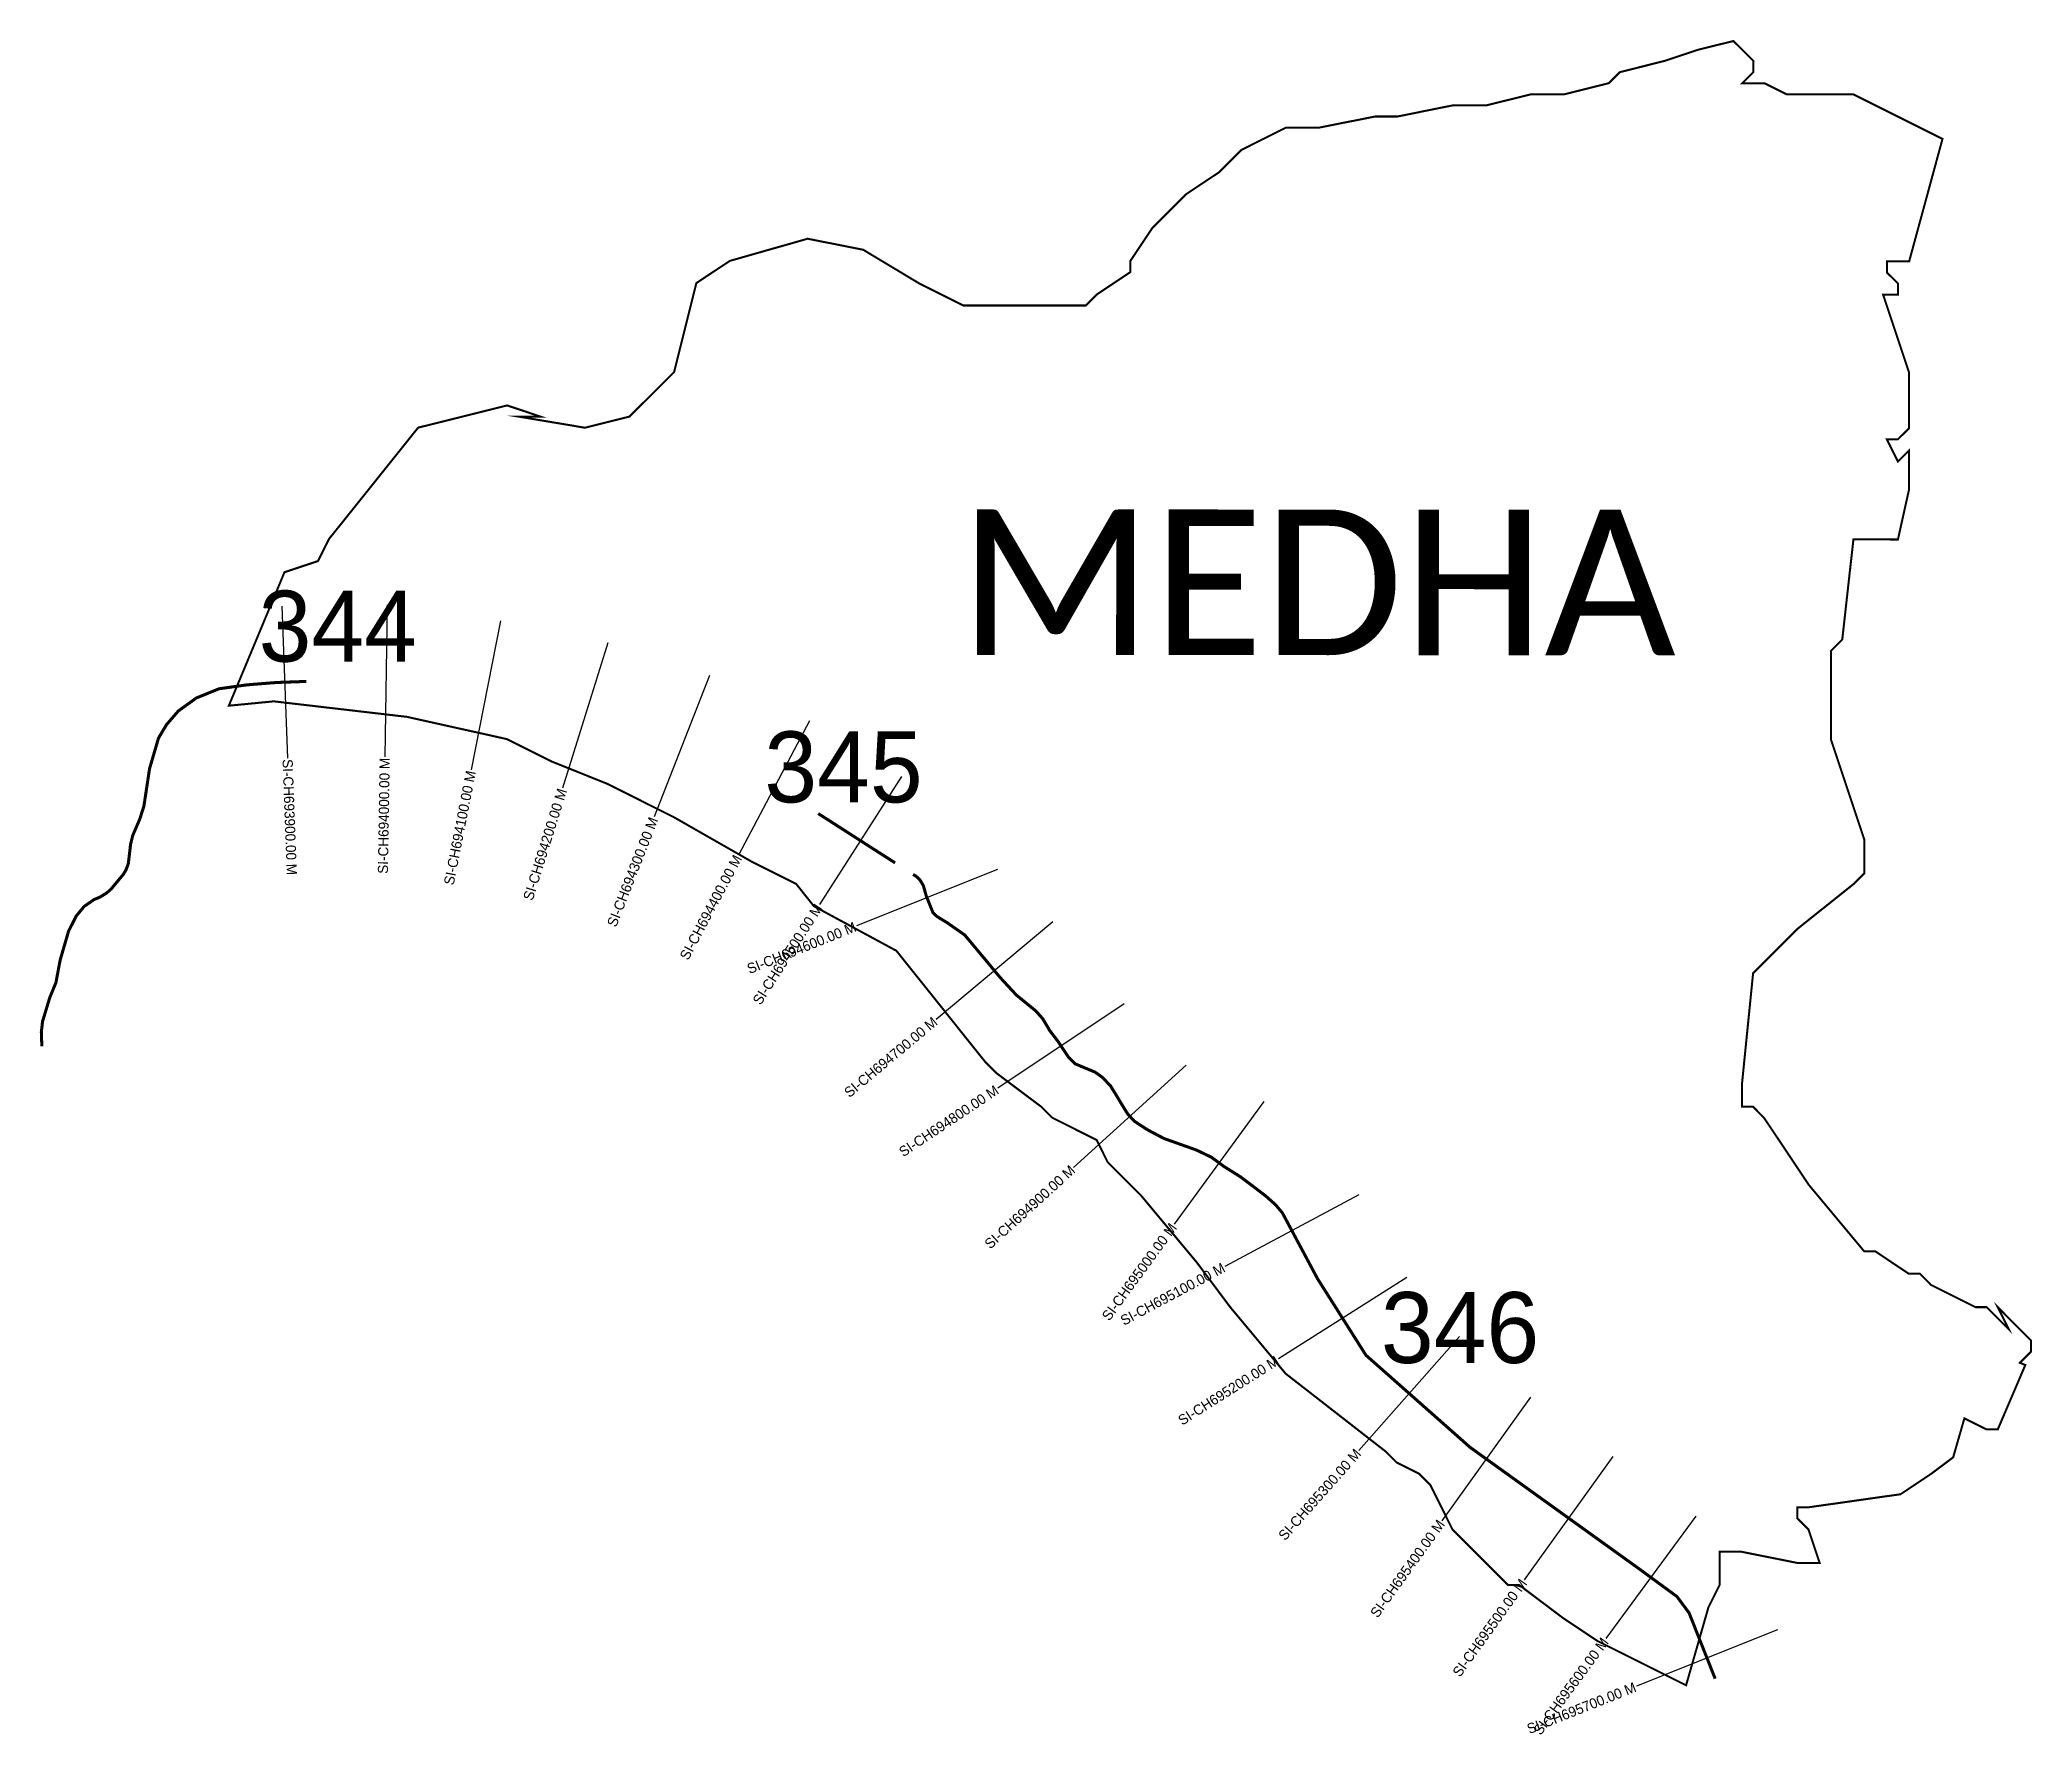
# Model space of a CAD drawing. Header units: metres. Extents: x 342980 to 344946, y 1761562 to 1763235.
import ezdxf
from ezdxf.enums import TextEntityAlignment as Align

# ---------------------------------------------------------------- set-up
doc = ezdxf.new("R2010")
doc.units = ezdxf.units.M
for name, color, linetype in [('CS', 134, 'Continuous'), ('CSMark', 6, 'Continuous'), ('NATURALLY PROTECTED', 3, 'Continuous'), ('VILLAGE NAME', 250, 'Continuous')]:
    doc.layers.add(name, color=color, linetype=linetype)

msp = doc.modelspace()

# ---------------------------------------------------------------- linework, layer by layer
at = {"color": 6, "const_width": 2}
msp.add_lwpolyline([(343166.7, 1762577.5), (343221.6, 1762709.2), (343254.6, 1762720.2), (343265.6, 1762742.1), (343353.5, 1762851.9), (343441.3, 1762873.8), (343474.2, 1762862.8), (343452.3, 1762862.8), (343518.1, 1762851.8), (343562, 1762862.8), (343606, 1762906.7), (343627.3, 1762991.9), (343628, 1762994.5), (343660.9, 1763016.4), (343737.8, 1763038.3), (343792.6, 1763027.4), (343847.5, 1762994.4), (343891.4, 1762972.4), (344012.2, 1762972.4), (344023.2, 1762983.4), (344056.1, 1763005.3), (344056.1, 1763016.3), (344078.1, 1763049.2), (344111, 1763082.1), (344144, 1763104.1), (344165.9, 1763126), (344209.8, 1763148), (344242.8, 1763148), (344297.7, 1763158.9), (344319.6, 1763158.9), (344374.5, 1763169.9), (344407.5, 1763169.9), (344451.4, 1763180.8), (344484.3, 1763180.8), (344528.2, 1763191.8), (344539.2, 1763202.7), (344583.1, 1763213.7), (344616.1, 1763224.7), (344651.2, 1763233.4), (344671, 1763213.7), (344670.9, 1763202.7), (344659.9, 1763191.7), (344681.9, 1763191.7), (344703.9, 1763180.7), (344769.7, 1763180.7), (344857.5, 1763136.8), (344824.6, 1763016), (344802.6, 1763016), (344802.6, 1763005), (344813.6, 1762994.1), (344813.6, 1762983.1), (344798.9, 1762983.1), (344824.5, 1762906.2), (344824.5, 1762851.3), (344813.5, 1762840.4), (344802.5, 1762840.4), (344813.5, 1762818.4), (344824.5, 1762829.4), (344824.5, 1762791), (344813.5, 1762741.5), (344769.6, 1762741.6), (344758.6, 1762642.8), (344747.6, 1762631.8), (344747.5, 1762544), (344780.4, 1762445.1), (344780.4, 1762412.2), (344769.5, 1762401.3), (344714.5, 1762357.4), (344670.6, 1762313.5), (344659.6, 1762203.7), (344659.6, 1762181.7), (344670.6, 1762181.7), (344681.5, 1762170.7), (344725.4, 1762104.9), (344780.3, 1762039), (344791.3, 1762039), (344824.2, 1762017), (344835.2, 1762017), (344846.1, 1762006), (344890.1, 1761984), (344901, 1761984), (344923, 1761962.1), (344912, 1761984), (344944.9, 1761951), (344944.9, 1761940.1), (344933.9, 1761929.1), (344939.2, 1761926.9), (344912, 1761863.3), (344901, 1761863.3), (344879.1, 1761874.3), (344868, 1761835.8), (344846.1, 1761819.4), (344816.1, 1761799.4), (344725.3, 1761786.5), (344714.3, 1761786.5), (344714.3, 1761775.5), (344725.3, 1761764.6), (344736.3, 1761731.6), (344714.3, 1761731.6), (344659.4, 1761742.6), (344637.5, 1761742.6), (344637.5, 1761709.7), (344626.5, 1761687.7), (344604.5, 1761610.9), (344526.7, 1761649.8), (344516.7, 1761654.8), (344483.7, 1761676.8), (344439.9, 1761709.8), (344428.9, 1761709.8), (344374, 1761764.7), (344352.1, 1761808.6), (344341.1, 1761819.6), (344319.1, 1761830.6), (344308.2, 1761841.5), (344209.4, 1761918.4), (344154.5, 1761984.3), (344121.6, 1762028.3), (344066.8, 1762094.1), (344033.8, 1762127.1), (344022.9, 1762149), (343979, 1762171), (343968, 1762182), (343924.1, 1762214.9), (343913.1, 1762225.9), (343825.3, 1762335.7), (343743.9, 1762379.7), (343726.5, 1762401.6), (343682.6, 1762423.6), (343605.8, 1762467.5), (343539.9, 1762500.5), (343485.1, 1762522.5), (343441.2, 1762544.5), (343342.4, 1762566.5), (343211.1, 1762581.8), (343166.7, 1762577.5)], dxfattribs=at)
at = {"layer": 'CS'}
for p, q in [((343322.9, 1762677.1), (343320.5, 1762527.1)), ((343218.9, 1762675.7), (343224.6, 1762525.8)), ((343434.8, 1762661.3), (343405.9, 1762514.2)), ((343540.7, 1762639.4), (343496, 1762496.2)), ((343641, 1762607.3), (343586.2, 1762467.7)), ((343739.6, 1762562.5), (343669.4, 1762430)), ((343830.4, 1762507.5), (343749.4, 1762381.2)), ((343925.1, 1762415.9), (343785.9, 1762360.2)), ((343979.6, 1762364.2), (343864.5, 1762268)), ((344050.2, 1762283.3), (343925.4, 1762200.1)), ((344111.3, 1762222.7), (344000.1, 1762121.9)), ((344187.8, 1762187.1), (344099.4, 1762065.9)), ((344281.7, 1762094.8), (344149.4, 1762024.2)), ((344328.9, 1762013.2), (344202.2, 1761932.9)), ((344380.9, 1761955.1), (344281.5, 1761842.7)), ((344451.1, 1761895.1), (344363.6, 1761773.3)), ((344532.3, 1761836.7), (344444.8, 1761714.9)), ((344614.1, 1761777.8), (344525.3, 1761656.9)), ((344694.8, 1761665.5), (344555.5, 1761610))]:
    msp.add_line(p, q, dxfattribs=at)
at = {"layer": 'NATURALLY PROTECTED', "const_width": 3, "flags": 128}
for points in [[(342982.2, 1762241.4), (342981.7, 1762255.5), (342982.9, 1762265.9), (342986.9, 1762279.2), (342989.9, 1762289.1), (342996.1, 1762304.3), (342997.8, 1762313.4), (343000.3, 1762326.6), (343008.5, 1762354.8), (343016.1, 1762369.9), (343023.9, 1762379.4), (343033.7, 1762386.2), (343039.5, 1762388.6), (343046, 1762392.6), (343050.5, 1762396.5), (343057.1, 1762404.5), (343062.7, 1762411.2), (343065.3, 1762415.6), (343067.5, 1762421.6), (343068.7, 1762431.6), (343069.7, 1762440.5), (343071.8, 1762449.2), (343078.8, 1762465.6), (343082.9, 1762478.4), (343088.5, 1762515.5), (343097.3, 1762545.5), (343105.2, 1762558.8), (343116.9, 1762572.3), (343134.6, 1762585.1), (343157, 1762594.2), (343184.8, 1762598.1), (343213.7, 1762600.4), (343241.5, 1762601.4), (343243.1, 1762601.5)], [(343748.2, 1762471.1), (343801.3, 1762437), (343824.1, 1762422.4)], [(343841.8, 1762411), (343844.4, 1762409.5), (343848.3, 1762406), (343851.9, 1762400.1), (343854.9, 1762389.5), (343859.5, 1762378.1), (343861.3, 1762373.5), (343865.5, 1762369.4), (343875.7, 1762363.2), (343892.7, 1762351.3), (343901.4, 1762340.9), (343915.6, 1762323.9), (343920.6, 1762317.8), (343927.8, 1762309.2), (343943.7, 1762292), (343962.9, 1762276.3), (343969.8, 1762268.5), (343976.8, 1762256.7), (343984.7, 1762246.4), (343995.4, 1762230.3), (344001.6, 1762224.2), (344011.8, 1762219.9), (344021.4, 1762215.9), (344028.7, 1762210.7), (344036.7, 1762202.2), (344041.7, 1762194.1), (344046.5, 1762186.1), (344053.4, 1762174.9), (344060.1, 1762167.5), (344072.8, 1762159.2), (344089.2, 1762150.5), (344109.1, 1762143.4), (344121.3, 1762139.1), (344136.2, 1762131.9), (344148.6, 1762122.8), (344164.7, 1762112.7), (344179.3, 1762101.7), (344189.5, 1762093.9), (344199.5, 1762085), (344206.2, 1762077), (344240.9, 1762012), (344288.6, 1761936.6), (344391.5, 1761845.6), (344448.4, 1761804.7), (344558.3, 1761725.7), (344595.4, 1761698.5), (344607.4, 1761682.4), (344616.3, 1761660), (344629.3, 1761627.2), (344633.2, 1761617.4)]]:
    msp.add_lwpolyline(points, dxfattribs=at)

# ---------------------------------------------------------------- texts
at = {"char_height": 70, "attachment_point": 1}
for s, insert in [('344', (343196.1, 1762691)), ('345', (343695.1, 1762552.1)), ('346', (344303.4, 1761998.9))]:
    msp.add_mtext_dynamic_manual_height_columns(s, width=95.172, gutter_width=1, heights=[0], dxfattribs=dict(at, insert=insert))
at = {"layer": 'CSMark'}
msp.add_text('SI-CH693900.00 M', height=10, rotation=272.1552, dxfattribs=at).set_placement((343224.6, 1762524.8), align=Align.MIDDLE_LEFT)
for s, rotation, p in [('SI-CH694000.00 M', 89.0929, (343320.5, 1762526.1)), ('SI-CH694100.00 M', 78.8653, (343405.7, 1762513.2)), ('SI-CH694200.00 M', 72.6792, (343495.7, 1762495.3)), ('SI-CH694300.00 M', 68.6036, (343585.9, 1762466.8)), ('SI-CH694400.00 M', 62.122, (343669, 1762429.1)), ('SI-CH694500.00 M', 57.3223, (343748.9, 1762380.4)), ('SI-CH694600.00 M', 21.8104, (343784.9, 1762359.8)), ('SI-CH694700.00 M', 39.8702, (343863.7, 1762267.4)), ('SI-CH694800.00 M', 33.708, (343924.6, 1762199.5)), ('SI-CH694900.00 M', 42.1797, (343999.4, 1762121.3)), ('SI-CH695000.00 M', 53.8959, (344098.8, 1762065.1)), ('SI-CH695100.00 M', 28.071, (344148.5, 1762023.8)), ('SI-CH695200.00 M', 32.3419, (344201.4, 1761932.4)), ('SI-CH695300.00 M', 48.498, (344280.9, 1761842)), ('SI-CH695400.00 M', 54.2855, (344363, 1761772.5)), ('SI-CH695500.00 M', 54.2855, (344444.2, 1761714.1)), ('SI-CH695600.00 M', 53.7124, (344524.7, 1761656.1)), ('SI-CH695700.00 M', 21.7042, (344554.5, 1761609.6))]:
    msp.add_text(s, height=10, rotation=rotation, dxfattribs=at).set_placement(p, align=Align.MIDDLE_RIGHT)
at = {"layer": 'VILLAGE NAME', "insert": (343886.6, 1762771.2), "char_height": 143.7, "attachment_point": 1, "rotation": 359.9793}
msp.add_mtext_dynamic_manual_height_columns('{\\fCalibri|b0|i0|c0|p34;MEDHA}', width=1418, gutter_width=718.5, heights=[0], dxfattribs=at)

doc.saveas('drawing.dxf')
